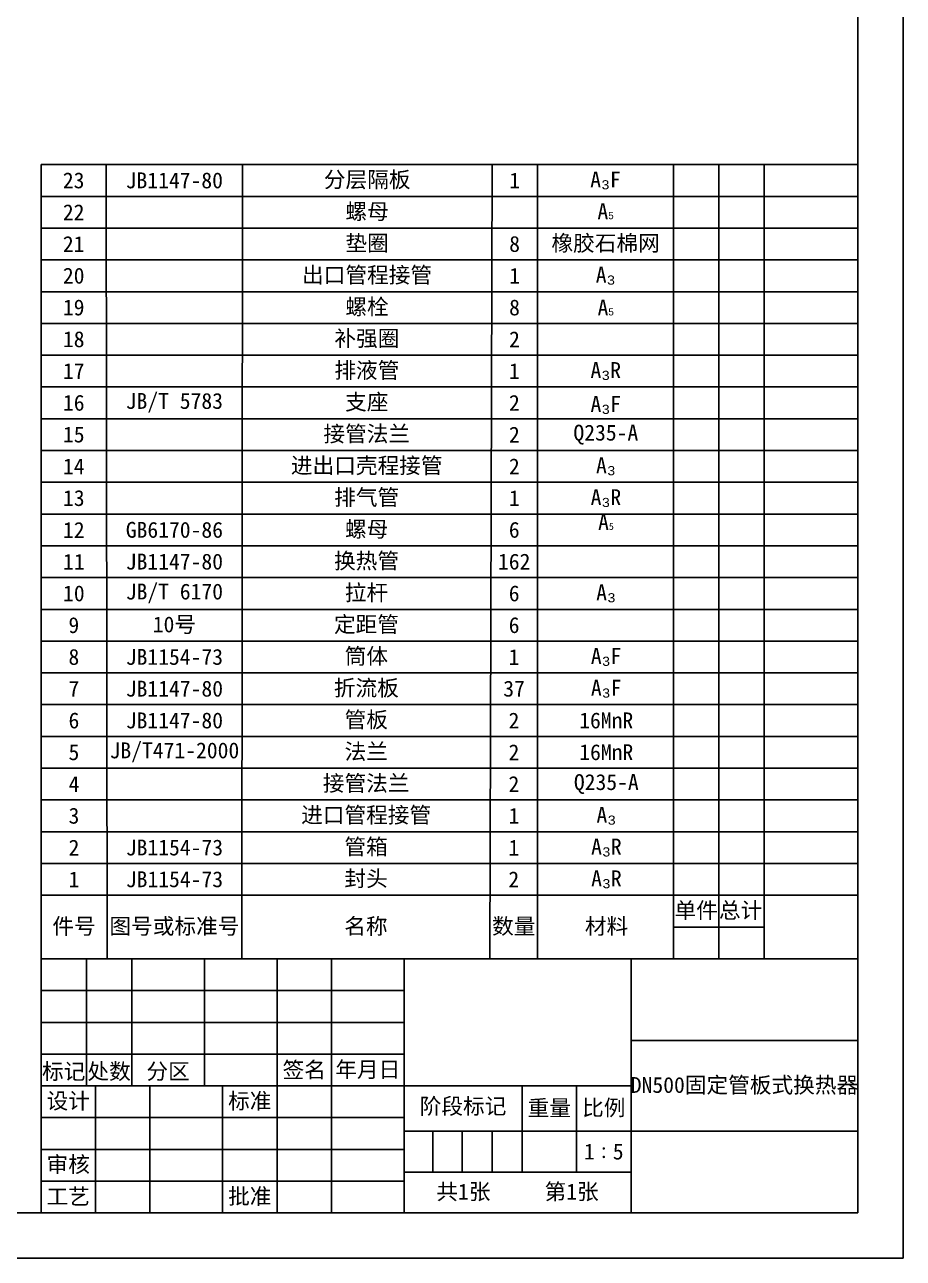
# Model space of a CAD drawing. Header units: millimetres. Extents: x -1950 to -231, y 2736 to 6518.
# Drawn here: x -424.6 to -231, y 2736 to 3007.9 of the extents above; entities that cross this region are included whole.
import ezdxf

# ---------------------------------------------------------------- set-up
doc = ezdxf.new("R2010")
doc.units = ezdxf.units.MM
doc.layers.add('细实线', color=7, linetype='Continuous', lineweight=25)
doc.styles.get("Standard").update_dxf_attribs({"font": ''})
doc.styles.get('Standard').set_extended_font_data('SimSun')

msp = doc.modelspace()

# ---------------------------------------------------------------- linework, layer by layer
at = {"layer": '细实线'}
for p, q in [((-231, 3330.032), (-231, 2736.032)), ((-241, 3320.032), (-241, 2746.032)), ((-421, 2970.032), (-421, 2977.032)), ((-421, 2977.032), (-241, 2977.032)), ((-421, 2977.032), (-421, 2973.532)), ((-406.625, 2977.032), (-406.45, 2802.032)), ((-376.625, 2977.032), (-376.734, 2802.032)), ((-321.63, 2977.032), (-322.083, 2802.032)), ((-321.63, 2977.032), (-311.63, 2977.032)), ((-311.63, 2977.032), (-311.63, 2802.032)), ((-311.63, 2977.032), (-281.63, 2977.032)), ((-281.63, 2977.032), (-271.63, 2977.032)), ((-281.63, 2977.032), (-281.63, 2802.032)), ((-271.63, 2977.032), (-261.63, 2977.032)), ((-271.63, 2977.032), (-271.63, 2802.032)), ((-261.63, 2977.032), (-261.63, 2802.032)), ((-421, 2963.032), (-421, 2970.032)), ((-421, 2970.032), (-241, 2970.032)), ((-421, 2970.032), (-421, 2966.532)), ((-421, 2956.032), (-421, 2963.032)), ((-421, 2963.032), (-241, 2963.032)), ((-421, 2963.032), (-421, 2959.532)), ((-421, 2949.032), (-421, 2956.032)), ((-421, 2956.032), (-241, 2956.032)), ((-421, 2942.032), (-421, 2949.032)), ((-421, 2949.032), (-241, 2949.032)), ((-421, 2935.032), (-421, 2942.032)), ((-421, 2942.032), (-241, 2942.032)), ((-421, 2928.032), (-421, 2935.032)), ((-421, 2935.032), (-241, 2935.032)), ((-421, 2921.032), (-421, 2928.032)), ((-421, 2928.032), (-241, 2928.032)), ((-421, 2914.032), (-421, 2921.032)), ((-421, 2921.032), (-241, 2921.032)), ((-421, 2907.032), (-421, 2914.032)), ((-421, 2914.032), (-241, 2914.032)), ((-421, 2900.032), (-421, 2907.032)), ((-421, 2907.032), (-241, 2907.032)), ((-421, 2893.032), (-421, 2900.032)), ((-421, 2900.032), (-241, 2900.032)), ((-421, 2886.032), (-421, 2893.032)), ((-421, 2893.032), (-241, 2893.032)), ((-421, 2879.032), (-421, 2886.032)), ((-421, 2886.032), (-241, 2886.032)), ((-421, 2872.032), (-421, 2879.032)), ((-421, 2879.032), (-241, 2879.032)), ((-421, 2865.032), (-421, 2872.032)), ((-421, 2872.032), (-241, 2872.032)), ((-421, 2858.032), (-421, 2865.032)), ((-421, 2865.032), (-241, 2865.032)), ((-421, 2851.032), (-421, 2858.032)), ((-421, 2858.032), (-241, 2858.032)), ((-421, 2844.032), (-421, 2851.032)), ((-421, 2851.032), (-241, 2851.032)), ((-421, 2837.032), (-421, 2844.032)), ((-421, 2844.032), (-241, 2844.032)), ((-421, 2830.032), (-421, 2837.032)), ((-421, 2837.032), (-241, 2837.032)), ((-421, 2823.032), (-421, 2830.032)), ((-421, 2830.032), (-241, 2830.032)), ((-421, 2816.032), (-421, 2823.032)), ((-421, 2823.032), (-241, 2823.032)), ((-421, 2802.032), (-421, 2816.032)), ((-421, 2816.032), (-241, 2816.032)), ((-281.63, 2809.032), (-261.63, 2809.032)), ((-241, 2802.032), (-421, 2802.032)), ((-421, 2802.032), (-421, 2746.032)), ((-411, 2802.032), (-411, 2774.032)), ((-401, 2802.032), (-401, 2774.032)), ((-385, 2802.032), (-385, 2774.032)), ((-369, 2802.032), (-369, 2774.032)), ((-357, 2802.032), (-357, 2774.032)), ((-341, 2802.032), (-341, 2774.032)), ((-291, 2774.032), (-291, 2802.032)), ((-421, 2795.032), (-341, 2795.032)), ((-421, 2788.032), (-341, 2788.032)), ((-241, 2784.032), (-291, 2784.032)), ((-421, 2781.032), (-341, 2781.032)), ((-421, 2774.032), (-341, 2774.032)), ((-421, 2774.032), (-409, 2774.032)), ((-409, 2774.032), (-409, 2753.032)), ((-397, 2753.032), (-397, 2774.032)), ((-381, 2753.032), (-381, 2774.032)), ((-369, 2753.032), (-369, 2774.032)), ((-357, 2753.032), (-357, 2774.032)), ((-341, 2774.032), (-341, 2767.032)), ((-315, 2774.032), (-341, 2774.032)), ((-303, 2774.032), (-315, 2774.032)), ((-315, 2774.032), (-315, 2764.032)), ((-291, 2774.032), (-303, 2774.032)), ((-303, 2774.032), (-303, 2764.032)), ((-291, 2764.032), (-291, 2774.032)), ((-421, 2767.032), (-341, 2767.032)), ((-341, 2767.032), (-341, 2760.032)), ((-291, 2764.032), (-341, 2764.032)), ((-334.7, 2764.032), (-334.7, 2755.032)), ((-328.2, 2764.032), (-328.2, 2755.032)), ((-321.6, 2764.032), (-321.6, 2755.032)), ((-315, 2764.032), (-315, 2755.032)), ((-303, 2764.032), (-303, 2755.032)), ((-291, 2755.032), (-291, 2764.032)), ((-291, 2764.032), (-241, 2764.032)), ((-421, 2760.032), (-341, 2760.032)), ((-341, 2760.032), (-341, 2753.032)), ((-341, 2746.032), (-341, 2755.032)), ((-341, 2755.032), (-291, 2755.032)), ((-291, 2755.032), (-291, 2746.032)), ((-421, 2753.032), (-409, 2753.032)), ((-409, 2753.032), (-409, 2746.032)), ((-397, 2753.032), (-409, 2753.032)), ((-397, 2746.032), (-397, 2753.032)), ((-397, 2753.032), (-381, 2753.032)), ((-381, 2753.032), (-381, 2746.032)), ((-369, 2753.032), (-381, 2753.032)), ((-369, 2746.032), (-369, 2753.032)), ((-369, 2753.032), (-357, 2753.032)), ((-357, 2753.032), (-357, 2746.032)), ((-357, 2753.032), (-341, 2753.032)), ((-341, 2753.032), (-341, 2746.032)), ((-241, 2746.032), (-1047, 2746.032)), ((-231, 2736.032), (-1072, 2736.032))]:
    msp.add_line(p, q, dxfattribs=at)

# ---------------------------------------------------------------- texts
for s, width, heights, insert, char_height, attachment_point in [('{\\fFangSong|b0|i0|c134|p49;23}', 14.38199, [0], (-413.809, 2973.532), 3.5, 5), ('{\\fFangSong|b0|i0|c134|p49;JB1147-80}', 29.99565, [0], (-391.627, 2973.532), 3.5, 5), ('{\\fFangSong|b0|i0|c134|p49;分层隔板}', 54.9775, [0], (-349.136, 2973.532), 3.5, 5), ('{\\fFangSong|b0|i0|c134|p49;1}', 10, [0], (-316.63, 2973.532), 3.5, 5), ('{\\f@FangSong|b0|i0|c134|p49;A\\fBatangChe|b0|i0|c129|p49;₃\\f@FangSong|b0|i0|c134|p49;F}', 30.01862, [0], (-296.62, 2973.532), 3.5, 5), ('{\\fFangSong|b0|i0|c134|p49;螺母}', 54.96371, [0], (-349.148, 2966.532), 3.5, 5), ('{\\fFangSong|b0|i0|c0|p49;\\H1.4x;A\\fVrinda|b0|i0|c0|p34;\\H0.45714x;5}', 30.03725, [0], (-296.611, 2966.745), 2.5, 5), ('{\\fFangSong|b0|i0|c134|p49;22}', 14.38899, [0], (-413.806, 2966.532), 3.5, 5), ('{\\fFangSong|b0|i0|c134|p49;21}', 14.39598, [0], (-413.802, 2959.532), 3.5, 5), ('{\\fFangSong|b0|i0|c134|p49;垫圈}', 54.94992, [0], (-349.159, 2959.532), 3.5, 5), ('{\\fFangSong|b0|i0|c134|p49;8}', 10.03629, [0], (-316.648, 2959.532), 3.5, 5), ('{\\fFangSong|b0|i0|c134|p49;橡胶石棉网}', 30.05587, [0], (-296.602, 2959.532), 3.5, 5), ('{\\fFangSong|b0|i0|c134|p49;出口管程接管}', 54.93613, [0], (-349.17, 2952.532), 3.5, 5), ('{\\fFangSong|b0|i0|c134|p49;20}', 14.40297, [0], (-413.799, 2952.532), 3.5, 5), ('{\\fFangSong|b0|i0|c134|p49;1}', 10.05443, [0], (-316.657, 2952.532), 3.5, 5), ('{\\f@FangSong|b0|i0|c134|p49;A\\fBatangChe|b0|i0|c129|p49;₃}', 30.0745, [0], (-296.592, 2952.532), 3.5, 5), ('{\\fFangSong|b0|i0|c134|p49;19}', 14.40996, [0], (-413.795, 2945.532), 3.5, 5), ('{\\fFangSong|b0|i0|c134|p49;螺栓}', 54.92234, [0], (-349.181, 2945.532), 3.5, 5), ('{\\fFangSong|b0|i0|c134|p49;8}', 10.07258, [2.5], (-316.666, 2945.532), 3.5, 5), ('{\\fFangSong|b0|i0|c134|p49;\\H1.4x;A\\fVrinda|b0|i0|c0|p34;\\H0.45714x;5}', 30.09312, [0], (-296.583, 2945.532), 2.5, 5), ('{\\fFangSong|b0|i0|c134|p49;18}', 14.41696, [0], (-413.792, 2938.532), 3.5, 5), ('{\\fFangSong|b0|i0|c134|p49;补强圈}', 54.90854, [0], (-349.193, 2938.532), 3.5, 5), ('{\\fFangSong|b0|i0|c134|p49;2}', 10.09072, [0], (-316.675, 2938.532), 3.5, 5), ('{\\fFangSong|b0|i0|c134|p49;17}', 14.42395, [0], (-413.788, 2931.532), 3.5, 5), ('{\\fFangSong|b0|i0|c134|p49;排液管}', 54.89475, [0], (-349.204, 2931.532), 3.5, 5), ('{\\fFangSong|b0|i0|c134|p49;1}', 10.10887, [2.257], (-316.684, 2931.532), 3.5, 5), ('{\\f@FangSong|b0|i0|c134|p49;A\\fBatangChe|b0|i0|c129|p49;₃\\f@FangSong|b0|i0|c134|p49;R}', 30.13037, [0], (-296.564, 2931.532), 3.5, 5), ('{\\fFangSong|b0|i0|c134|p49;16}', 14.43094, [0], (-413.785, 2924.532), 3.5, 5), ('{\\fFangSong|b0|i0|c134|p49;JB/T 5783}', 29.91623, [0], (-391.618, 2924.532), 3.5, 5), ('{\\fFangSong|b0|i0|c134|p49;支座}', 54.88096, [0], (-349.215, 2924.532), 3.5, 5), ('{\\fFangSong|b0|i0|c134|p49;2}', 10.12701, [0], (-316.693, 2924.532), 3.5, 5), ('{\\f@FangSong|b0|i0|c134|p49;A\\fBatangChe|b0|i0|c129|p49;₃\\f@FangSong|b0|i0|c134|p49;F}', 30.14899, [0], (-296.555, 2924.056), 3.5, 5), ('{\\fFangSong|b0|i0|c134|p49;接管法兰}', 54.86717, [0], (-349.226, 2917.532), 3.5, 5), ('{\\fFangSong|b0|i0|c134|p49;Q235-A}', 30.16761, [0], (-296.546, 2917.532), 3.5, 5), ('{\\fFangSong|b0|i0|c134|p49;15}', 14.43794, [0], (-413.781, 2917.532), 3.5, 5), ('{\\fFangSong|b0|i0|c134|p49;2}', 10.14516, [0], (-316.702, 2917.532), 3.5, 5), ('{\\fFangSong|b0|i0|c134|p49;14}', 14.44493, [0], (-413.778, 2910.532), 3.5, 5), ('{\\fFangSong|b0|i0|c134|p49;进出口壳程接管}', 54.85338, [0], (-349.238, 2910.532), 3.5, 5), ('{\\fFangSong|b0|i0|c134|p49;2}', 10.1633, [0], (-316.711, 2910.532), 3.5, 5), ('{\\f@FangSong|b0|i0|c134|p49;A\\fBatangChe|b0|i0|c129|p49;₃}', 30.18624, [0], (-296.536, 2910.532), 3.5, 5), ('{\\fFangSong|b0|i0|c134|p49;排气管}', 54.83959, [0], (-349.249, 2903.532), 3.5, 5), ('{\\fFangSong|b0|i0|c134|p49;13}', 14.45192, [0], (-413.774, 2903.532), 3.5, 5), ('{\\fFangSong|b0|i0|c134|p49;1}', 10.18145, [0], (-316.72, 2903.532), 3.5, 5), ('{\\f@FangSong|b0|i0|c134|p49;A\\fBatangChe|b0|i0|c129|p49;₃\\f@FangSong|b0|i0|c134|p49;R}', 30.20486, [0], (-296.527, 2903.532), 3.5, 5), ('{\\fFangSong|b0|i0|c134|p49;12}', 14.45892, [0], (-413.771, 2896.532), 3.5, 5), ('{\\fFangSong|b0|i0|c134|p49;GB6170-86}', 29.87084, [0], (-391.613, 2896.532), 3.5, 5), ('{\\fFangSong|b0|i0|c134|p49;螺母}', 54.82579, [0], (-349.26, 2896.532), 3.5, 5), ('{\\fFangSong|b0|i0|c134|p49;6}', 10.19959, [2.013], (-316.729, 2896.532), 3.5, 5), ('{\\f@FangSong|b0|i0|c0|p49;\\H1.4x;A\\H0.45714x;5}', 30.22349, [0], (-296.518, 2898.272), 2.5, 5), ('{\\fSimHei|b0|i0|c134|p49;11}', 14.46591, [0], (-413.767, 2889.532), 3.5, 5), ('{\\fFangSong|b0|i0|c134|p49;JB1147-80}', 29.8595, [0], (-391.611, 2889.532), 3.5, 5), ('{\\fFangSong|b0|i0|c134|p49;换热管}', 54.812, [0], (-349.271, 2889.532), 3.5, 5), ('{\\fFangSong|b0|i0|c134|p49;162}', 10.21773, [0], (-316.738, 2889.532), 3.5, 5), ('{\\fFangSong|b0|i0|c134|p49;10}', 14.4729, [0], (-413.764, 2882.532), 3.5, 5), ('{\\fFangSong|b0|i0|c134|p49;JB/T 6170}', 29.84815, [0], (-391.61, 2882.532), 3.5, 5), ('{\\fFangSong|b0|i0|c134|p49;拉杆}', 54.79821, [0], (-349.283, 2882.532), 3.5, 5), ('{\\fFangSong|b0|i0|c134|p49;6}', 10.23588, [0], (-316.747, 2882.532), 3.5, 5), ('{\\f@FangSong|b0|i0|c134|p49;A\\fBatangChe|b0|i0|c129|p49;₃}', 30.26073, [0], (-296.499, 2882.532), 3.5, 5), ('{\\fFangSong|b0|i0|c134|p49;9}', 14.47989, [0], (-413.76, 2875.532), 3.5, 5), ('{\\fFangSong|b0|i0|c134|p49;10号}', 29.83681, [0], (-391.609, 2875.532), 3.5, 5), ('{\\fFangSong|b0|i0|c134|p49;定距管}', 54.78442, [0], (-349.294, 2875.532), 3.5, 5), ('{\\fFangSong|b0|i0|c134|p49;6}', 10.25402, [0], (-316.757, 2875.532), 3.5, 5), ('{\\fFangSong|b0|i0|c134|p49;筒体}', 54.77063, [0], (-349.305, 2868.532), 3.5, 5), ('{\\fFangSong|b0|i0|c134|p49;8}', 14.48689, [0], (-413.757, 2868.532), 3.5, 5), ('{\\fFangSong|b0|i0|c134|p49;JB1154-73}', 29.82546, [0], (-391.608, 2868.532), 3.5, 5), ('{\\fFangSong|b0|i0|c134|p49;1}', 10.27217, [0], (-316.766, 2868.532), 3.5, 5), ('{\\f@FangSong|b0|i0|c134|p49;A\\fBatangChe|b0|i0|c129|p49;₃\\f@FangSong|b0|i0|c134|p49;F}', 30.29798, [0], (-296.481, 2868.532), 3.5, 5), ('{\\fFangSong|b0|i0|c134|p49;7}', 14.49388, [0], (-413.753, 2861.532), 3.5, 5), ('{\\fFangSong|b0|i0|c134|p49;JB1147-80}', 29.81411, [0], (-391.606, 2861.532), 3.5, 5), ('{\\fFangSong|b0|i0|c134|p49;折流板}', 54.75684, [0], (-349.316, 2861.532), 3.5, 5), ('{\\fFangSong|b0|i0|c134|p49;37}', 10.27217, [0], (-316.766, 2861.532), 3.5, 5), ('{\\f@FangSong|b0|i0|c134|p49;A\\fBatangChe|b0|i0|c129|p49;₃\\f@FangSong|b0|i0|c134|p49;F}', 30.3166, [0], (-296.471, 2861.532), 3.5, 5), ('{\\fFangSong|b0|i0|c134|p49;管板}', 54.74304, [0], (-349.328, 2854.532), 3.5, 5), ('{\\fFangSong|b0|i0|c134|p49;6}', 14.50087, [0], (-413.75, 2854.532), 3.5, 5), ('{\\fFangSong|b0|i0|c134|p49;JB1147-80}', 29.79841, [0], (-391.607, 2854.532), 3.5, 5), ('{\\fFangSong|b0|i0|c134|p49;2}', 10.3266, [0.31], (-316.793, 2854.532), 3.5, 5), ('{\\fFangSong|b0|i0|c134|p49;16MnR}', 30.33523, [0], (-296.462, 2854.532), 3.5, 5), ('{\\fFangSong|b0|i0|c134|p49;5}', 14.50787, [0], (-413.746, 2847.532), 3.5, 5), ('{\\fFangSong|b0|i0|c134|p49;JB/T471-2000}', 29.79142, [0], (-391.604, 2847.532), 3.5, 5), ('{\\fFangSong|b0|i0|c134|p49;法兰}', 54.72925, [0], (-349.339, 2847.532), 3.5, 5), ('{\\fFangSong|b0|i0|c134|p49;2}', 10.3266, [0], (-316.793, 2847.532), 3.5, 5), ('{\\fFangSong|b0|i0|c134|p49;16MnR}', 30.35385, [0], (-296.453, 2847.532), 3.5, 5), ('{\\fFangSong|b0|i0|c134|p49;4}', 14.51486, [0], (-413.743, 2840.532), 3.5, 5), ('{\\fFangSong|b0|i0|c134|p49;接管法兰}', 54.71546, [0], (-349.35, 2840.532), 3.5, 5), ('{\\fFangSong|b0|i0|c134|p49;2}', 10.34475, [0], (-316.802, 2840.532), 3.5, 5), ('{\\fFangSong|b0|i0|c134|p49;Q235-A}', 30.37248, [0], (-296.443, 2840.532), 3.5, 5), ('{\\fFangSong|b0|i0|c134|p49;3}', 14.52185, [0], (-413.739, 2833.532), 3.5, 5), ('{\\fFangSong|b0|i0|c134|p49;进口管程接管}', 54.70167, [0], (-349.361, 2833.532), 3.5, 5), ('{\\f@FangSong|b0|i0|c134|p49;A\\fBatangChe|b0|i0|c129|p49;₃}', 30.3911, [0], (-296.434, 2833.532), 3.5, 5), ('{\\fFangSong|b0|i0|c134|p49;1}', 10.36289, [0], (-316.811, 2833.532), 3.5, 5), ('{\\fFangSong|b0|i0|c134|p49;2}', 14.52885, [0], (-413.736, 2826.532), 3.5, 5), ('{\\fFangSong|b0|i0|c134|p49;JB1154-73}', 29.75738, [0], (-391.6, 2826.532), 3.5, 5), ('{\\fFangSong|b0|i0|c134|p49;管箱}', 54.68788, [0], (-349.373, 2826.532), 3.5, 5), ('{\\fFangSong|b0|i0|c134|p49;1}', 10.38103, [0], (-316.82, 2826.532), 3.5, 5), ('{\\f@FangSong|b0|i0|c134|p49;A\\fBatangChe|b0|i0|c129|p49;₃\\f@FangSong|b0|i0|c134|p49;R}', 30.40972, [0], (-296.425, 2826.532), 3.5, 5), ('{\\fFangSong|b0|i0|c134|p49;封头}', 54.67409, [0], (-349.384, 2819.532), 3.5, 5), ('{\\fFangSong|b0|i0|c134|p49;1}', 14.53584, [0], (-413.732, 2819.532), 3.5, 5), ('{\\fFangSong|b0|i0|c134|p49;JB1154-73}', 29.74604, [0], (-391.598, 2819.532), 3.5, 5), ('{\\fFangSong|b0|i0|c134|p49;2}', 10.39918, [0], (-316.829, 2819.532), 3.5, 5), ('{\\fFangSong|b0|i0|c134|p49;A\\fBatangChe|b0|i0|c129|p49;₃\\fFangSong|b0|i0|c134|p49;R}', 30.42835, [0], (-296.415, 2819.532), 3.5, 5), ('{\\fFangSong|b0|i0|c134|p49;单件}', 10, [0], (-276.63, 2812.532), 3.5, 5), ('{\\fFangSong|b0|i0|c134|p49;总计}', 10.18545, [0], (-266.851, 2812.532), 3.5, 5), ('{\\fFangSong|b0|i0|c134|p49;件号}', 14.54982, [0], (-413.725, 2809.032), 3.5, 5), ('{\\fFangSong|b0|i0|c134|p49;图号或标准号}', 29.73034, [0], (-391.599, 2809.032), 3.5, 5), ('{\\fFangSong|b0|i0|c134|p49;名称}', 54.64215, [0], (-349.404, 2809.032), 3.5, 5), ('{\\fFangSong|b0|i0|c134|p49;数量}', 10.41732, [0], (-316.838, 2809.032), 3.5, 5), ('{\\fFangSong|b0|i0|c134|p49;材料}', 30.46559, [0], (-296.397, 2809.032), 3.5, 5), ('\\pxqc;{\\fFangSong|b0|i0|c134|p49;标记}', 10, [0], (-416, 2777.029), 3.5, 5), ('\\pxqc;{\\fFangSong|b0|i0|c134|p49;处数}', 10, [0], (-406, 2777.029), 3.5, 5), ('\\pxqc;{\\fFangSong|b0|i0|c134|p49;分区}', 16, [0], (-393, 2777.049), 3.5, 5), ('\\pxqc;{\\fFangSong|b0|i0|c134|p49;签名}', 12, [0], (-363, 2777.376), 3.5, 5), ('\\pxqc;{\\fFangSong|b0|i0|c134|p49;年月日}', 16, [0], (-357, 2779.399), 3.5, 1), ('{\\fFangSong|b0|i0|c134|p49;DN500固定管板式换热器}', 50, [0], (-266, 2774.032), 3.5, 5), ('{\\fFangSong|b0|i0|c134|p49;设计}', 12, [0], (-415, 2770.532), 3.5, 5), ('{\\fFangSong|b0|i0|c134|p49;标准}', 12, [0], (-375, 2770.532), 3.5, 5), ('{\\fFangSong|b0|i0|c134|p49;阶段标记}', 26, [0], (-328, 2769.365), 3.5, 5), ('{\\fFangSong|b0|i0|c134|p49;重量}', 12, [0], (-309, 2769.032), 3.5, 5), ('{\\fFangSong|b0|i0|c134|p49;比例}', 12, [0], (-297, 2769.032), 3.5, 5), ('{\\fFangSong|b0|i0|c134|p49;\\H1.4x;1\\H0.83336x;∶\\H1.2x;5}', 12, [0], (-297, 2759.532), 2.5, 5), ('{\\fFangSong|b0|i0|c134|p49;审核}', 12, [0], (-415, 2756.532), 3.5, 5), ('{\\fFangSong|b0|i0|c134|p49;工艺}', 12, [0], (-415, 2749.532), 3.5, 5), ('{\\fFangSong|b0|i0|c134|p49;批准}', 12, [0], (-375, 2749.532), 3.5, 5), ('{\\fFangSong|b0|i0|c134|p49;共1张     第1张}', 50, [0], (-316, 2750.532), 3.5, 5)]:
    msp.add_mtext_dynamic_manual_height_columns(s, width=width, gutter_width=12.5, heights=heights, dxfattribs=dict(at, insert=insert, char_height=char_height, attachment_point=attachment_point))

doc.saveas('drawing.dxf')
